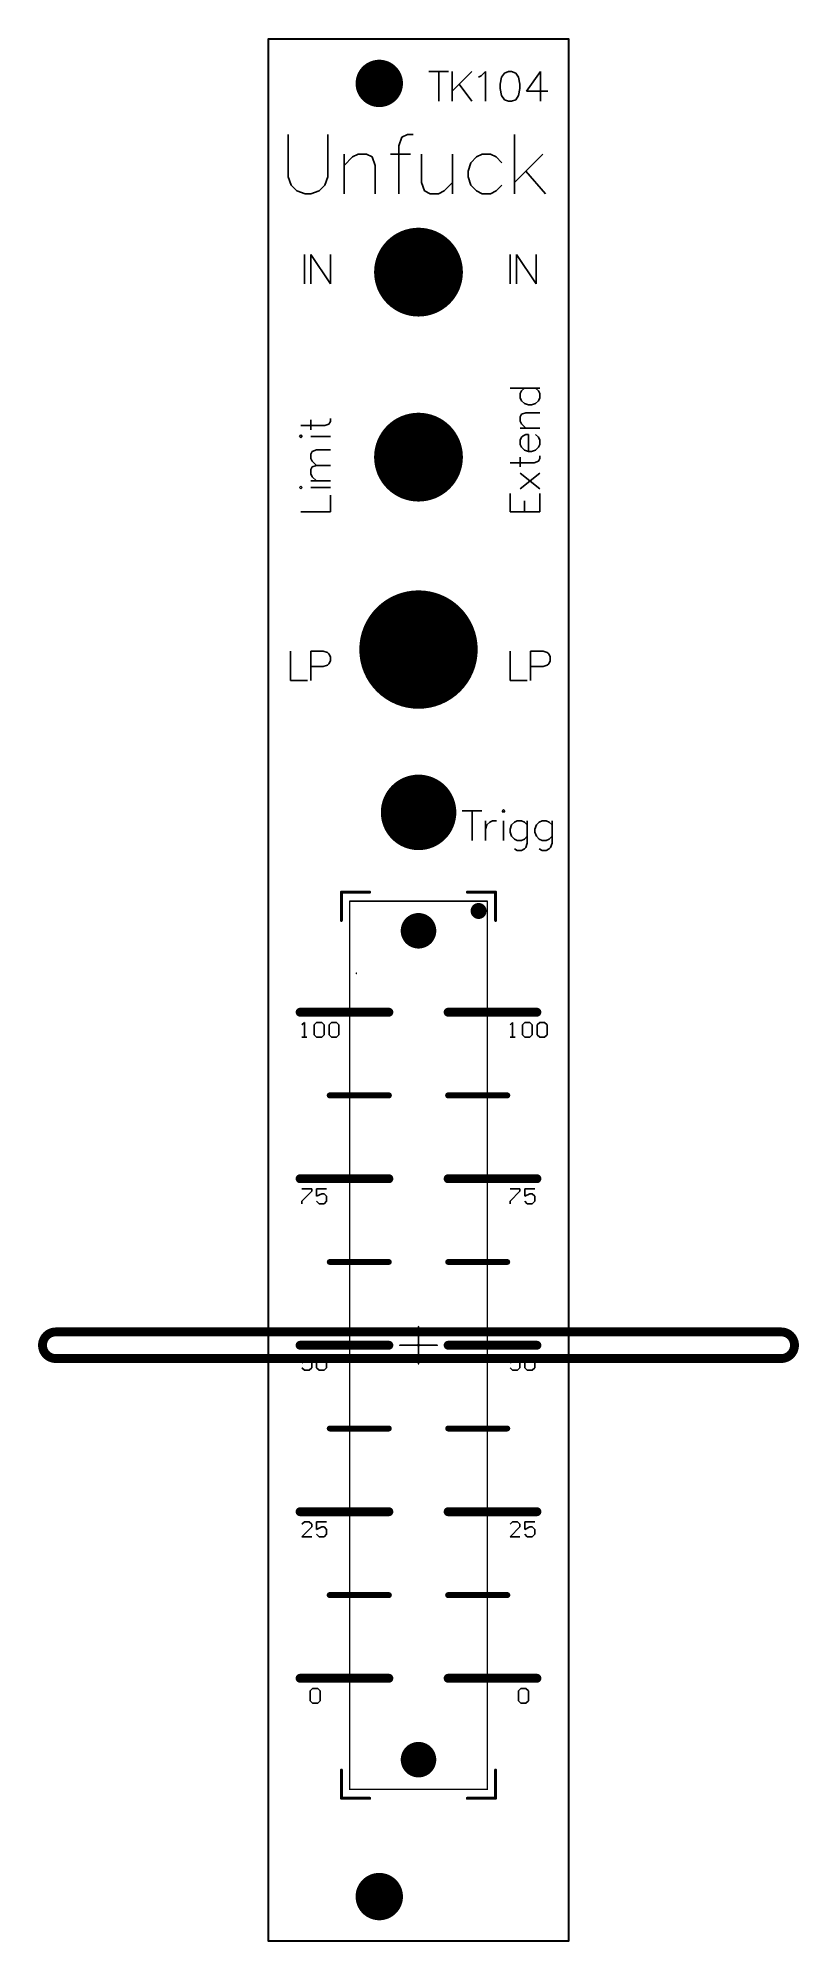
# Model space of a CAD drawing. Header units: millimetres. Extents: x -11 to 40, y 1 to 130.
import ezdxf

# ---------------------------------------------------------------- set-up
doc = ezdxf.new("R2010")
doc.units = ezdxf.units.MM
for name, color, linetype in [('BottomOverlay', 54, 'Continuous'), ('BottomSolder', 6, 'Continuous'), ('Mechanical1', 6, 'Continuous'), ('Mechanical13', 56, 'Continuous'), ('Mechanical7', 56, 'Continuous'), ('PadHoleLayer', 156, 'Continuous'), ('TopOverlay', 2, 'Continuous'), ('TopSolder', 216, 'Continuous')]:
    doc.layers.add(name, color=color, linetype=linetype)

# ---------------------------------------------------------------- blocks, each defined once
blk = doc.blocks.new('PTA4543_PANEL_1')
at = {"layer": 'BottomOverlay', "const_width": 0.2}
for points in [[(-28.7, 5.21), (-30.61, 5.21)], [(-30.61, 3.3), (-30.61, 5.21)], [(30.61, 5.21), (28.7, 5.21)], [(30.61, 3.3), (30.61, 5.21)], [(-30.61, -5.21), (-30.61, -3.3)], [(30.61, -5.21), (30.61, -3.3)], [(-28.7, -5.21), (-30.61, -5.21)], [(30.61, -5.21), (28.7, -5.21)]]:
    blk.add_lwpolyline(points, dxfattribs=at)
at = {"layer": 'BottomOverlay'}
for points, const_width in [([(-30.66, 5.21, 1), (-30.56, 5.21, 1)], 0.1), ([(-30.66, 5.21, 1), (-30.56, 5.21, 1)], 0.1), ([(-28.75, 5.21, 1), (-28.65, 5.21, 1)], 0.1), ([(28.65, 5.21, 1), (28.75, 5.21, 1)], 0.1), ([(30.56, 5.21, 1), (30.66, 5.21, 1)], 0.1), ([(30.56, 5.21, 1), (30.66, 5.21, 1)], 0.1), ([(-29.3, 4.06, 1), (-29.38, 4.06, 1)], 1), ([(-29.63, 4.06, 1), (-29.13, 4.06, 1)], 0.5), ([(-29.55, 4.06, 1), (-29.05, 4.06, 1)], 0.5), ([(-30.66, 3.3, 1), (-30.56, 3.3, 1)], 0.1), ([(30.56, 3.3, 1), (30.66, 3.3, 1)], 0.1), ([(-30.66, -3.3, 1), (-30.56, -3.3, 1)], 0.1), ([(30.56, -3.3, 1), (30.66, -3.3, 1)], 0.1), ([(-30.66, -5.21, 1), (-30.56, -5.21, 1)], 0.1), ([(-30.66, -5.21, 1), (-30.56, -5.21, 1)], 0.1), ([(-28.75, -5.21, 1), (-28.65, -5.21, 1)], 0.1), ([(28.65, -5.21, 1), (28.75, -5.21, 1)], 0.1), ([(30.56, -5.21, 1), (30.66, -5.21, 1)], 0.1), ([(30.56, -5.21, 1), (30.66, -5.21, 1)], 0.1)]:
    blk.add_lwpolyline(points, format="xyb", close=True, dxfattribs=dict(at, const_width=const_width))
at = {"layer": 'BottomSolder', "const_width": 0.102}
for points in [[(-28.05, 0, 1), (-27.95, 0, 1)], [(-0.05, 0, 1), (0.05, 0, 1)], [(27.95, 0, 1), (28.05, 0, 1)]]:
    blk.add_lwpolyline(points, format="xyb", close=True, dxfattribs=at)
at = {"layer": 'Mechanical13', "const_width": 0.1}
for points in [[(30, 4.65), (-30, 4.65)], [(-30, -4.65), (-30, 4.65)], [(30, -4.65), (30, 4.65)], [(30, -4.65), (-30, -4.65)], [(-25.1, -4.2), (-25.15, -4.2)]]:
    blk.add_lwpolyline(points, dxfattribs=at)
at = {"layer": 'Mechanical13', "const_width": 0.05}
for points in [[(-30.02, 4.65, 1), (-29.97, 4.65, 1)], [(-30.02, 4.65, 1), (-29.97, 4.65, 1)], [(29.98, 4.65, 1), (30.03, 4.65, 1)], [(29.98, 4.65, 1), (30.03, 4.65, 1)], [(-30.02, -4.65, 1), (-29.97, -4.65, 1)], [(-30.02, -4.65, 1), (-29.97, -4.65, 1)], [(-25.17, -4.2, 1), (-25.12, -4.2, 1)], [(-25.12, -4.2, 1), (-25.08, -4.2, 1)], [(29.98, -4.65, 1), (30.03, -4.65, 1)], [(29.98, -4.65, 1), (30.03, -4.65, 1)]]:
    blk.add_lwpolyline(points, format="xyb", close=True, dxfattribs=at)
at = {"layer": 'Mechanical7', "const_width": 0.1}
for points in [[(-30, -4.65), (-30, 4.65)], [(30, 4.65), (-30, 4.65)], [(30, -4.65), (30, 4.65)], [(0, -1.27), (0, 1.27)], [(1.27, 0), (-1.27, 0)], [(1.27, 0), (0, 0)], [(0, -1.27), (0, 0)], [(30, -4.65), (-30, -4.65)], [(-25.1, -4.2), (-25.15, -4.2)]]:
    blk.add_lwpolyline(points, dxfattribs=at)
at = {"layer": 'Mechanical7', "const_width": 0.05}
for points in [[(-30.02, 4.65, 1), (-29.97, 4.65, 1)], [(-30.02, 4.65, 1), (-29.97, 4.65, 1)], [(29.98, 4.65, 1), (30.03, 4.65, 1)], [(29.98, 4.65, 1), (30.03, 4.65, 1)], [(-0.02, 1.27, 1), (0.02, 1.27, 1)], [(-1.29, 0, 1), (-1.25, 0, 1)], [(-0.02, 0, 1), (0.02, 0, 1)], [(-0.02, 0, 1), (0.02, 0, 1)], [(1.25, 0, 1), (1.29, 0, 1)], [(1.25, 0, 1), (1.29, 0, 1)], [(-0.02, -1.27, 1), (0.02, -1.27, 1)], [(-0.02, -1.27, 1), (0.02, -1.27, 1)], [(-30.02, -4.65, 1), (-29.97, -4.65, 1)], [(-30.02, -4.65, 1), (-29.97, -4.65, 1)], [(-25.17, -4.2, 1), (-25.12, -4.2, 1)], [(-25.12, -4.2, 1), (-25.08, -4.2, 1)], [(29.98, -4.65, 1), (30.03, -4.65, 1)], [(29.98, -4.65, 1), (30.03, -4.65, 1)]]:
    blk.add_lwpolyline(points, format="xyb", close=True, dxfattribs=at)
at = {"layer": 'PadHoleLayer'}
for points, const_width in [([(0.9, 24.5), (0.9, -24.5, -1), (-0.9, -24.5), (-0.9, 24.5, -1)], 0.6), ([(-28.6, 0, 1), (-27.4, 0, 1)], 1.2), ([(27.4, 0, 1), (28.6, 0, 1)], 1.2)]:
    blk.add_lwpolyline(points, format="xyb", close=True, dxfattribs=dict(at, const_width=const_width))
at = {"layer": 'TopOverlay'}
for p, q in [((-21.81, 8.52), (-21.65, 8.69)), ((-21.81, 8.19), (-21.81, 8.52)), ((-21.65, 8.02), (-21.81, 8.19)), ((-21.65, 8.69), (-20.98, 8.69)), ((-20.98, 8.02), (-21.65, 8.02)), ((-20.98, 8.69), (-20.81, 8.52)), ((-20.81, 8.19), (-20.98, 8.02)), ((-20.81, 8.52), (-20.81, 8.19)), ((-10.56, 7.85), (-10.56, 7.19)), ((-10.23, 7.69), (-10.06, 7.85)), ((-10.06, 7.85), (-9.73, 7.85)), ((-9.73, 7.85), (-9.56, 7.69)), ((0.69, 7.69), (0.85, 7.85)), ((0.85, 7.85), (1.52, 7.85)), ((1.52, 7.85), (1.69, 7.69)), ((11.94, 7.85), (11.94, 7.19)), ((12.27, 7.69), (12.44, 7.85)), ((12.44, 7.85), (12.77, 7.85)), ((12.77, 7.85), (12.94, 7.69)), ((-21.81, 7.52), (-21.65, 7.69)), ((-21.81, 7.19), (-21.81, 7.52)), ((-21.65, 7.02), (-21.81, 7.19)), ((-21.65, 7.69), (-20.98, 7.69)), ((-20.98, 7.02), (-21.65, 7.02)), ((-20.98, 7.69), (-20.81, 7.52)), ((-20.81, 7.19), (-20.98, 7.02)), ((-20.81, 7.52), (-20.81, 7.19)), ((-20.81, 6.19), (-20.81, 6.52)), ((-20.81, 6.52), (-20.81, 6.35)), ((-10.56, 7.19), (-10.06, 7.19)), ((-10.56, 6.19), (-10.56, 6.85)), ((-10.56, 6.85), (-10.4, 6.85)), ((-10.4, 6.85), (-9.73, 6.19)), ((-10.23, 7.52), (-10.23, 7.69)), ((-10.06, 7.19), (-10.23, 7.52)), ((-9.56, 7.35), (-9.73, 7.19)), ((-9.56, 7.69), (-9.56, 7.35)), ((0.69, 7.35), (0.69, 7.69)), ((0.85, 7.19), (0.69, 7.35)), ((0.69, 6.85), (0.69, 6.19)), ((1.52, 7.19), (0.85, 7.19)), ((1.02, 6.69), (1.19, 6.85)), ((1.02, 6.52), (1.02, 6.69)), ((1.19, 6.19), (1.02, 6.52)), ((1.19, 6.85), (1.52, 6.85)), ((1.69, 7.35), (1.52, 7.19)), ((1.52, 6.85), (1.69, 6.69)), ((1.69, 7.69), (1.69, 7.35)), ((1.69, 6.69), (1.69, 6.35)), ((11.94, 7.19), (12.44, 7.19)), ((12.1, 6.85), (11.94, 6.69)), ((11.94, 6.69), (11.94, 6.35)), ((12.27, 6.85), (12.1, 6.85)), ((12.27, 7.52), (12.27, 7.69)), ((12.44, 7.19), (12.27, 7.52)), ((12.94, 6.19), (12.27, 6.85)), ((12.94, 7.35), (12.77, 7.19)), ((12.94, 7.69), (12.94, 7.35)), ((12.94, 6.85), (12.94, 6.19)), ((23.19, 7.25), (23.35, 7.42)), ((23.19, 6.92), (23.19, 7.25)), ((23.35, 6.75), (23.19, 6.92)), ((23.35, 7.42), (24.02, 7.42)), ((24.02, 6.75), (23.35, 6.75)), ((24.02, 7.42), (24.19, 7.25)), ((24.19, 6.92), (24.02, 6.75)), ((24.19, 7.25), (24.19, 6.92)), ((-20.81, 6.35), (-21.81, 6.35)), ((-21.81, 6.35), (-21.65, 6.19)), ((-9.73, 6.19), (-9.56, 6.19)), ((0.69, 6.19), (1.19, 6.19)), ((1.69, 6.35), (1.52, 6.19)), ((11.94, 6.35), (12.1, 6.19)), ((-21.81, -5.54), (-21.65, -5.38)), ((-21.81, -5.88), (-21.81, -5.54)), ((-21.65, -6.04), (-21.81, -5.88)), ((-21.81, -6.54), (-21.65, -6.38)), ((-21.65, -5.38), (-20.98, -5.38)), ((-20.98, -6.04), (-21.65, -6.04)), ((-21.65, -6.38), (-20.98, -6.38)), ((-20.98, -5.38), (-20.81, -5.54)), ((-20.81, -5.88), (-20.98, -6.04)), ((-20.98, -6.38), (-20.81, -6.54)), ((-20.81, -5.54), (-20.81, -5.88)), ((-10.56, -6.21), (-10.56, -6.88)), ((-10.23, -6.38), (-10.06, -6.21)), ((-10.23, -6.54), (-10.23, -6.38)), ((-10.06, -6.21), (-9.73, -6.21)), ((-9.73, -6.21), (-9.56, -6.38)), ((-9.56, -6.38), (-9.56, -6.71)), ((0.69, -6.38), (0.85, -6.21)), ((0.69, -6.71), (0.69, -6.38)), ((0.85, -6.21), (1.52, -6.21)), ((1.52, -6.21), (1.69, -6.38)), ((1.69, -6.38), (1.69, -6.71)), ((11.94, -6.21), (11.94, -6.88)), ((12.27, -6.38), (12.44, -6.21)), ((12.27, -6.54), (12.27, -6.38)), ((12.44, -6.21), (12.77, -6.21)), ((12.77, -6.21), (12.94, -6.38)), ((12.94, -6.38), (12.94, -6.71)), ((-21.81, -6.88), (-21.81, -6.54)), ((-21.65, -7.04), (-21.81, -6.88)), ((-20.81, -7.71), (-21.81, -7.71)), ((-21.81, -7.71), (-21.65, -7.88)), ((-20.98, -7.04), (-21.65, -7.04)), ((-20.81, -6.88), (-20.98, -7.04)), ((-20.81, -6.54), (-20.81, -6.88)), ((-20.81, -7.88), (-20.81, -7.54)), ((-20.81, -7.54), (-20.81, -7.71)), ((-10.56, -6.88), (-10.06, -6.88)), ((-10.56, -7.88), (-10.56, -7.21)), ((-10.56, -7.21), (-10.4, -7.21)), ((-10.4, -7.21), (-9.73, -7.88)), ((-10.06, -6.88), (-10.23, -6.54)), ((-9.56, -6.71), (-9.73, -6.88)), ((0.85, -6.88), (0.69, -6.71)), ((0.69, -7.21), (0.69, -7.88)), ((1.52, -6.88), (0.85, -6.88)), ((1.02, -7.38), (1.19, -7.21)), ((1.02, -7.54), (1.02, -7.38)), ((1.19, -7.88), (1.02, -7.54)), ((1.19, -7.21), (1.52, -7.21)), ((1.69, -6.71), (1.52, -6.88)), ((1.52, -7.21), (1.69, -7.38)), ((1.69, -7.71), (1.52, -7.88)), ((1.69, -7.38), (1.69, -7.71)), ((11.94, -6.88), (12.44, -6.88)), ((12.1, -7.21), (11.94, -7.38)), ((11.94, -7.38), (11.94, -7.71)), ((11.94, -7.71), (12.1, -7.88)), ((12.27, -7.21), (12.1, -7.21)), ((12.44, -6.88), (12.27, -6.54)), ((12.94, -7.88), (12.27, -7.21)), ((12.94, -6.71), (12.77, -6.88)), ((12.94, -7.21), (12.94, -7.88)), ((23.19, -6.81), (23.35, -6.65)), ((23.19, -7.15), (23.19, -6.81)), ((23.35, -7.31), (23.19, -7.15)), ((23.35, -6.65), (24.02, -6.65)), ((24.02, -7.31), (23.35, -7.31)), ((24.02, -6.65), (24.19, -6.81)), ((24.19, -7.15), (24.02, -7.31)), ((24.19, -6.81), (24.19, -7.15)), ((-9.73, -7.88), (-9.56, -7.88)), ((0.69, -7.88), (1.19, -7.88))]:
    blk.add_line(p, q, dxfattribs=at)
for points, const_width in [([(-22.5, 2), (-22.5, 8)], 0.6), ([(-11.25, 2), (-11.25, 8)], 0.6), ([(0, 2), (0, 8)], 0.6), ([(11.25, 2), (11.25, 8)], 0.6), ([(22.5, 2), (22.5, 8)], 0.6), ([(-16.88, 2), (-16.88, 6)], 0.4), ([(-5.63, 2), (-5.63, 6)], 0.4), ([(5.63, 2), (5.63, 6)], 0.4), ([(16.88, 2), (16.88, 6)], 0.4), ([(-22.5, -8), (-22.5, -2)], 0.6), ([(-16.88, -6), (-16.88, -2)], 0.4), ([(-11.25, -8), (-11.25, -2)], 0.6), ([(-5.63, -6), (-5.63, -2)], 0.4), ([(0, -8), (0, -2)], 0.6), ([(5.63, -6), (5.63, -2)], 0.4), ([(11.25, -8), (11.25, -2)], 0.6), ([(16.88, -6), (16.88, -2)], 0.4), ([(22.5, -8), (22.5, -2)], 0.6)]:
    blk.add_lwpolyline(points, dxfattribs=dict(at, const_width=const_width))
for points, const_width in [([(-22.65, 8, 1), (-22.35, 8, 1)], 0.3), ([(-11.4, 8, 1), (-11.1, 8, 1)], 0.3), ([(-0.15, 8, 1), (0.15, 8, 1)], 0.3), ([(11.1, 8, 1), (11.4, 8, 1)], 0.3), ([(22.35, 8, 1), (22.65, 8, 1)], 0.3), ([(-16.98, 6, 1), (-16.78, 6, 1)], 0.2), ([(-5.72, 6, 1), (-5.53, 6, 1)], 0.2), ([(5.53, 6, 1), (5.72, 6, 1)], 0.2), ([(16.78, 6, 1), (16.98, 6, 1)], 0.2), ([(-22.65, 2, 1), (-22.35, 2, 1)], 0.3), ([(-16.98, 2, 1), (-16.78, 2, 1)], 0.2), ([(-11.4, 2, 1), (-11.1, 2, 1)], 0.3), ([(-5.72, 2, 1), (-5.53, 2, 1)], 0.2), ([(-0.15, 2, 1), (0.15, 2, 1)], 0.3), ([(5.53, 2, 1), (5.72, 2, 1)], 0.2), ([(11.1, 2, 1), (11.4, 2, 1)], 0.3), ([(16.78, 2, 1), (16.98, 2, 1)], 0.2), ([(22.35, 2, 1), (22.65, 2, 1)], 0.3), ([(-22.65, -2, 1), (-22.35, -2, 1)], 0.3), ([(-16.98, -2, 1), (-16.78, -2, 1)], 0.2), ([(-11.4, -2, 1), (-11.1, -2, 1)], 0.3), ([(-5.72, -2, 1), (-5.53, -2, 1)], 0.2), ([(-0.15, -2, 1), (0.15, -2, 1)], 0.3), ([(5.53, -2, 1), (5.72, -2, 1)], 0.2), ([(11.1, -2, 1), (11.4, -2, 1)], 0.3), ([(16.78, -2, 1), (16.98, -2, 1)], 0.2), ([(22.35, -2, 1), (22.65, -2, 1)], 0.3), ([(-16.98, -6, 1), (-16.78, -6, 1)], 0.2), ([(-5.72, -6, 1), (-5.53, -6, 1)], 0.2), ([(5.53, -6, 1), (5.72, -6, 1)], 0.2), ([(16.78, -6, 1), (16.98, -6, 1)], 0.2), ([(-22.65, -8, 1), (-22.35, -8, 1)], 0.3), ([(-11.4, -8, 1), (-11.1, -8, 1)], 0.3), ([(-0.15, -8, 1), (0.15, -8, 1)], 0.3), ([(11.1, -8, 1), (11.4, -8, 1)], 0.3), ([(22.35, -8, 1), (22.65, -8, 1)], 0.3)]:
    blk.add_lwpolyline(points, format="xyb", close=True, dxfattribs=dict(at, const_width=const_width))
at = {"layer": 'TopSolder', "const_width": 0.102}
for points in [[(-28.05, 0, 1), (-27.95, 0, 1)], [(-0.05, 0, 1), (0.05, 0, 1)], [(27.95, 0, 1), (28.05, 0, 1)]]:
    blk.add_lwpolyline(points, format="xyb", close=True, dxfattribs=at)

msp = doc.modelspace()

# ---------------------------------------------------------------- linework, layer by layer
at = {"layer": 'BottomSolder', "const_width": 0.102}
for points in [[(11.55, 126.5, 1), (11.65, 126.5, 1)], [(14.2, 113.75, 1), (14.3, 113.75, 1)], [(14.2, 101.25, 1), (14.3, 101.25, 1)], [(14.2, 88.25, 1), (14.3, 88.25, 1)], [(14.2, 77.25, 1), (14.3, 77.25, 1)], [(14.2, 69.25, 1), (14.3, 69.25, 1)], [(14.2, 13.25, 1), (14.3, 13.25, 1)], [(11.55, 4, 1), (11.65, 4, 1)]]:
    msp.add_lwpolyline(points, format="xyb", close=True, dxfattribs=at)
at = {"layer": 'Mechanical1', "const_width": 0.127}
for points in [[(4.1, 129.5), (24.4, 129.5)], [(4.1, 1), (4.1, 129.5)], [(24.4, 1), (24.4, 129.5)], [(4.1, 1), (24.4, 1)]]:
    msp.add_lwpolyline(points, dxfattribs=at)
at = {"layer": 'Mechanical1', "const_width": 0.0635}
for points in [[(4.07, 129.5, 1), (4.13, 129.5, 1)], [(4.07, 129.5, 1), (4.13, 129.5, 1)], [(24.37, 129.5, 1), (24.43, 129.5, 1)], [(24.37, 129.5, 1), (24.43, 129.5, 1)], [(4.07, 1, 1), (4.13, 1, 1)], [(4.07, 1, 1), (4.13, 1, 1)], [(24.37, 1, 1), (24.43, 1, 1)], [(24.37, 1, 1), (24.43, 1, 1)]]:
    msp.add_lwpolyline(points, format="xyb", close=True, dxfattribs=at)
at = {"layer": 'PadHoleLayer'}
for points, const_width in [([(10.8, 126.5, 1), (12.4, 126.5, 1)], 1.6), ([(12.75, 113.75, 1), (15.75, 113.75, 1)], 3), ([(12.75, 101.25, 1), (15.75, 101.25, 1)], 3), ([(12.25, 88.25, 1), (16.25, 88.25, 1)], 4), ([(12.98, 77.25, 1), (15.53, 77.25, 1)], 2.55), ([(13.65, 69.25, 1), (14.85, 69.25, 1)], 1.2), ([(13.65, 13.25, 1), (14.85, 13.25, 1)], 1.2), ([(10.8, 4, 1), (12.4, 4, 1)], 1.6)]:
    msp.add_lwpolyline(points, format="xyb", close=True, dxfattribs=dict(at, const_width=const_width))
at = {"layer": 'TopOverlay'}
for p, q in [((14.95, 127.3), (16.28, 127.3)), ((15.62, 127.3), (15.62, 125.3)), ((16.52, 127.3), (16.52, 125.3)), ((17.85, 127.3), (16.52, 125.97)), ((17, 126.44), (17.85, 125.3)), ((18.3, 126.92), (18.49, 127.01)), ((18.49, 127.01), (18.78, 127.3)), ((18.78, 127.3), (18.78, 125.3)), ((19.86, 126.92), (19.77, 126.44)), ((19.77, 126.44), (19.77, 126.16)), ((19.77, 126.16), (19.86, 125.68)), ((20.05, 127.2), (19.86, 126.92)), ((20.34, 127.3), (20.05, 127.2)), ((20.53, 127.3), (20.34, 127.3)), ((20.82, 127.2), (20.53, 127.3)), ((21.01, 126.92), (20.82, 127.2)), ((21.1, 126.44), (21.01, 126.92)), ((21.01, 125.68), (21.1, 126.16)), ((21.1, 126.16), (21.1, 126.44)), ((22.5, 127.3), (21.55, 125.97)), ((22.5, 127.3), (22.5, 125.3)), ((19.86, 125.68), (20.05, 125.4)), ((20.05, 125.4), (20.34, 125.3)), ((20.34, 125.3), (20.53, 125.3)), ((20.53, 125.3), (20.82, 125.4)), ((20.82, 125.4), (21.01, 125.68)), ((21.55, 125.97), (22.98, 125.97)), ((5.45, 123.05), (5.45, 120.19)), ((8.12, 120.19), (8.12, 123.05)), ((13.12, 122.86), (12.93, 122.29)), ((12.93, 122.29), (12.93, 119.05)), ((13.51, 123.05), (13.12, 122.86)), ((13.89, 123.05), (13.51, 123.05)), ((20.74, 123.05), (20.74, 119.05)), ((9.22, 121.72), (9.22, 119.05)), ((9.22, 120.95), (9.79, 121.53)), ((9.79, 121.53), (10.17, 121.72)), ((10.17, 121.72), (10.74, 121.72)), ((10.74, 121.72), (11.12, 121.53)), ((11.12, 121.53), (11.32, 120.95)), ((11.32, 120.95), (11.32, 119.05)), ((12.36, 121.72), (13.7, 121.72)), ((14.46, 121.72), (14.46, 119.81)), ((16.55, 121.72), (16.55, 119.05)), ((17.79, 121.14), (17.6, 120.57)), ((18.17, 121.53), (17.79, 121.14)), ((18.55, 121.72), (18.17, 121.53)), ((19.12, 121.72), (18.55, 121.72)), ((19.5, 121.53), (19.12, 121.72)), ((19.89, 121.14), (19.5, 121.53)), ((22.65, 121.72), (20.74, 119.81)), ((5.45, 120.19), (5.64, 119.62)), ((7.93, 119.62), (8.12, 120.19)), ((14.46, 119.81), (14.65, 119.24)), ((15.98, 119.24), (16.55, 119.81)), ((17.6, 120.57), (17.6, 120.19)), ((17.6, 120.19), (17.79, 119.62)), ((21.5, 120.57), (22.84, 119.05)), ((5.64, 119.62), (6.02, 119.24)), ((6.02, 119.24), (6.59, 119.05)), ((6.59, 119.05), (6.97, 119.05)), ((6.97, 119.05), (7.54, 119.24)), ((7.54, 119.24), (7.93, 119.62)), ((14.65, 119.24), (15.03, 119.05)), ((15.03, 119.05), (15.6, 119.05)), ((15.6, 119.05), (15.98, 119.24)), ((17.79, 119.62), (18.17, 119.24)), ((18.17, 119.24), (18.55, 119.05)), ((18.55, 119.05), (19.12, 119.05)), ((19.12, 119.05), (19.5, 119.24)), ((19.5, 119.24), (19.89, 119.62)), ((6.55, 114.95), (6.55, 112.95)), ((6.97, 114.95), (6.97, 112.95)), ((6.97, 114.95), (8.3, 112.95)), ((8.3, 114.95), (8.3, 112.95)), ((20.45, 114.95), (20.45, 112.95)), ((20.87, 114.95), (20.87, 112.95)), ((20.87, 114.95), (22.2, 112.95)), ((22.2, 114.95), (22.2, 112.95)), ((20.45, 105.92), (22.45, 105.92)), ((21.21, 105.73), (21.12, 105.54)), ((21.12, 105.54), (21.12, 105.25)), ((21.4, 105.92), (21.21, 105.73)), ((22.35, 105.73), (22.16, 105.92)), ((22.45, 105.54), (22.35, 105.73)), ((22.45, 105.25), (22.45, 105.54)), ((21.12, 105.25), (21.21, 105.06)), ((21.21, 105.06), (21.4, 104.87)), ((21.21, 104.16), (21.5, 104.25)), ((21.4, 104.87), (21.69, 104.78)), ((21.5, 104.25), (22.45, 104.25)), ((21.69, 104.78), (21.88, 104.78)), ((21.88, 104.78), (22.16, 104.87)), ((22.16, 104.87), (22.35, 105.06)), ((22.35, 105.06), (22.45, 105.25)), ((6.3, 103.39), (7.92, 103.39)), ((6.97, 103.1), (6.97, 103.77)), ((7.92, 103.39), (8.2, 103.48)), ((8.2, 103.48), (8.3, 103.67)), ((8.3, 103.67), (8.3, 103.86)), ((21.12, 103.97), (21.21, 104.16)), ((21.12, 103.68), (21.12, 103.97)), ((21.21, 103.49), (21.12, 103.68)), ((21.12, 103.21), (22.45, 103.21)), ((21.5, 103.21), (21.21, 103.49)), ((6.3, 102.75), (6.21, 102.65)), ((6.21, 102.65), (6.3, 102.56)), ((6.4, 102.65), (6.3, 102.75)), ((6.3, 102.56), (6.4, 102.65)), ((6.97, 102.65), (8.3, 102.65)), ((6.97, 101.45), (7.06, 101.64)), ((7.06, 101.64), (7.35, 101.74)), ((7.35, 101.74), (8.3, 101.74)), ((21.21, 102.59), (21.12, 102.4)), ((21.12, 102.4), (21.12, 102.11)), ((21.12, 102.11), (21.21, 101.92)), ((21.31, 102.68), (21.21, 102.59)), ((21.21, 101.92), (21.4, 101.73)), ((21.5, 102.78), (21.31, 102.68)), ((21.4, 101.73), (21.69, 101.63)), ((21.69, 102.78), (21.5, 102.78)), ((21.69, 101.63), (21.69, 102.78)), ((21.69, 101.63), (21.88, 101.63)), ((21.88, 101.63), (22.16, 101.73)), ((22.35, 102.59), (22.16, 102.78)), ((22.16, 101.73), (22.35, 101.92)), ((22.45, 102.4), (22.35, 102.59)), ((22.35, 101.92), (22.45, 102.11)), ((22.45, 102.11), (22.45, 102.4)), ((6.97, 101.17), (6.97, 101.45)), ((7.06, 100.98), (6.97, 101.17)), ((6.97, 100.41), (7.06, 100.6)), ((6.97, 100.12), (6.97, 100.41)), ((7.35, 100.69), (7.06, 100.98)), ((7.06, 100.6), (7.35, 100.69)), ((7.35, 100.69), (8.3, 100.69)), ((20.45, 100.87), (22.07, 100.87)), ((21.12, 100.59), (21.12, 101.25)), ((22.07, 100.87), (22.35, 100.97)), ((22.35, 100.97), (22.45, 101.16)), ((22.45, 101.16), (22.45, 101.35)), ((6.3, 99.29), (6.21, 99.2)), ((6.21, 99.2), (6.3, 99.1)), ((6.4, 99.2), (6.3, 99.29)), ((6.3, 99.1), (6.4, 99.2)), ((7.06, 99.93), (6.97, 100.12)), ((6.97, 99.64), (8.3, 99.64)), ((6.97, 99.2), (8.3, 99.2)), ((7.35, 99.64), (7.06, 99.93)), ((21.12, 99.12), (22.45, 100.17)), ((21.12, 100.17), (22.45, 99.12)), ((8.3, 97.55), (8.3, 98.69)), ((20.45, 98.79), (20.45, 97.55)), ((21.4, 97.55), (21.4, 98.31)), ((22.45, 97.55), (22.45, 98.79)), ((6.3, 97.55), (8.3, 97.55)), ((20.45, 97.55), (22.45, 97.55)), ((5.61, 88.15), (5.61, 86.15)), ((7.82, 88.15), (6.97, 88.15)), ((6.97, 88.15), (6.97, 86.15)), ((8.11, 88.05), (7.82, 88.15)), ((8.2, 87.96), (8.11, 88.05)), ((8.3, 87.77), (8.2, 87.96)), ((8.2, 87.29), (8.3, 87.48)), ((8.3, 87.48), (8.3, 87.77)), ((20.45, 88.15), (20.45, 86.15)), ((22.67, 88.15), (21.81, 88.15)), ((21.81, 88.15), (21.81, 86.15)), ((22.95, 88.05), (22.67, 88.15)), ((23.05, 87.96), (22.95, 88.05)), ((23.14, 87.77), (23.05, 87.96)), ((23.05, 87.29), (23.14, 87.48)), ((23.14, 87.48), (23.14, 87.77)), ((6.97, 87.1), (7.82, 87.1)), ((7.82, 87.1), (8.11, 87.2)), ((8.11, 87.2), (8.2, 87.29)), ((21.81, 87.1), (22.67, 87.1)), ((22.67, 87.1), (22.95, 87.2)), ((22.95, 87.2), (23.05, 87.29)), ((5.61, 86.15), (6.75, 86.15)), ((20.45, 86.15), (21.59, 86.15)), ((17.2, 77.35), (18.53, 77.35)), ((17.87, 77.35), (17.87, 75.35)), ((20, 77.44), (19.9, 77.35)), ((19.9, 77.35), (20, 77.25)), ((20.09, 77.35), (20, 77.44)), ((20, 77.25), (20.09, 77.35)), ((18.77, 76.68), (18.77, 75.35)), ((18.77, 76.11), (18.87, 76.4)), ((18.87, 76.4), (19.06, 76.59)), ((19.06, 76.59), (19.25, 76.68)), ((19.25, 76.68), (19.53, 76.68)), ((20, 76.68), (20, 75.35)), ((20.54, 76.4), (20.45, 76.11)), ((20.45, 76.11), (20.45, 75.92)), ((20.45, 75.92), (20.54, 75.64)), ((20.73, 76.59), (20.54, 76.4)), ((20.92, 76.68), (20.73, 76.59)), ((21.21, 76.68), (20.92, 76.68)), ((21.4, 76.59), (21.21, 76.68)), ((21.59, 76.4), (21.4, 76.59)), ((21.59, 76.68), (21.59, 75.16)), ((22.22, 76.4), (22.12, 76.11)), ((22.12, 76.11), (22.12, 75.92)), ((22.12, 75.92), (22.22, 75.64)), ((22.41, 76.59), (22.22, 76.4)), ((22.6, 76.68), (22.41, 76.59)), ((22.88, 76.68), (22.6, 76.68)), ((23.07, 76.59), (22.88, 76.68)), ((23.27, 76.4), (23.07, 76.59)), ((23.27, 76.68), (23.27, 75.16)), ((20.54, 75.64), (20.73, 75.45)), ((20.73, 75.45), (20.92, 75.35)), ((20.92, 74.68), (20.73, 74.78)), ((20.92, 75.35), (21.21, 75.35)), ((21.21, 74.68), (20.92, 74.68)), ((21.21, 75.35), (21.4, 75.45)), ((21.4, 74.78), (21.21, 74.68)), ((21.4, 75.45), (21.59, 75.64)), ((21.49, 74.87), (21.4, 74.78)), ((21.59, 75.16), (21.49, 74.87)), ((22.22, 75.64), (22.41, 75.45)), ((22.41, 75.45), (22.6, 75.35)), ((22.6, 74.68), (22.41, 74.78)), ((22.6, 75.35), (22.88, 75.35)), ((22.88, 74.68), (22.6, 74.68)), ((22.88, 75.35), (23.07, 75.45)), ((23.07, 74.78), (22.88, 74.68)), ((23.07, 75.45), (23.27, 75.64)), ((23.17, 74.87), (23.07, 74.78)), ((23.27, 75.16), (23.17, 74.87))]:
    msp.add_line(p, q, dxfattribs=at)
at = {"layer": 'TopSolder', "const_width": 0.102}
for points in [[(11.55, 126.5, 1), (11.65, 126.5, 1)], [(14.2, 113.75, 1), (14.3, 113.75, 1)], [(14.2, 101.25, 1), (14.3, 101.25, 1)], [(14.2, 88.25, 1), (14.3, 88.25, 1)], [(14.2, 77.25, 1), (14.3, 77.25, 1)], [(14.2, 69.25, 1), (14.3, 69.25, 1)], [(14.2, 13.25, 1), (14.3, 13.25, 1)], [(11.55, 4, 1), (11.65, 4, 1)]]:
    msp.add_lwpolyline(points, format="xyb", close=True, dxfattribs=at)

# ---------------------------------------------------------------- block references
at = {"rotation": 270}
msp.add_blockref('PTA4543_PANEL_1', (14.25, 41.25), dxfattribs=at)

doc.saveas('drawing.dxf')
